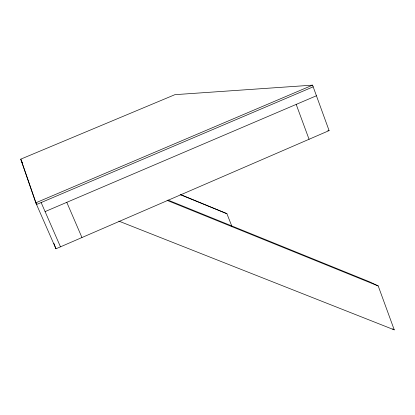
<?xml version="1.0" encoding="UTF-8"?>
<svg xmlns="http://www.w3.org/2000/svg" width="415" height="415" viewBox="0 0 415 415"><rect width="100%" height="100%" fill="white"/><g stroke="black" fill="none" stroke-linecap="round" stroke-linejoin="round"><path stroke-width="0.62" d="M55.942 248.787L329.095 130.606L312.568 85.142L174.917 94.667L20.75 159.158L35.804 202.811L55.942 248.787L53.898 243.34M45.095 211.593L316.427 95.761M35.804 202.811L312.568 85.142M313.18 86.823L36.551 204.512L21.16 160.097M327.803 130.507L329.095 130.606M118.825 221.112L394.25 329.858L378.21 285.951L369.703 281.884L168.028 200.097M167.1 200.372L378.21 285.951M180.764 194.64L226.906 213.694L231.84 226.196M180.131 194.594L226.906 213.694M392.606 328.919L394.25 329.858M20.75 159.158L22.695 163.603M41.147 202.556L60.476 246.821M66.794 202.333L81.957 237.53M296.191 104.398L309.056 139.274"/></g></svg>
